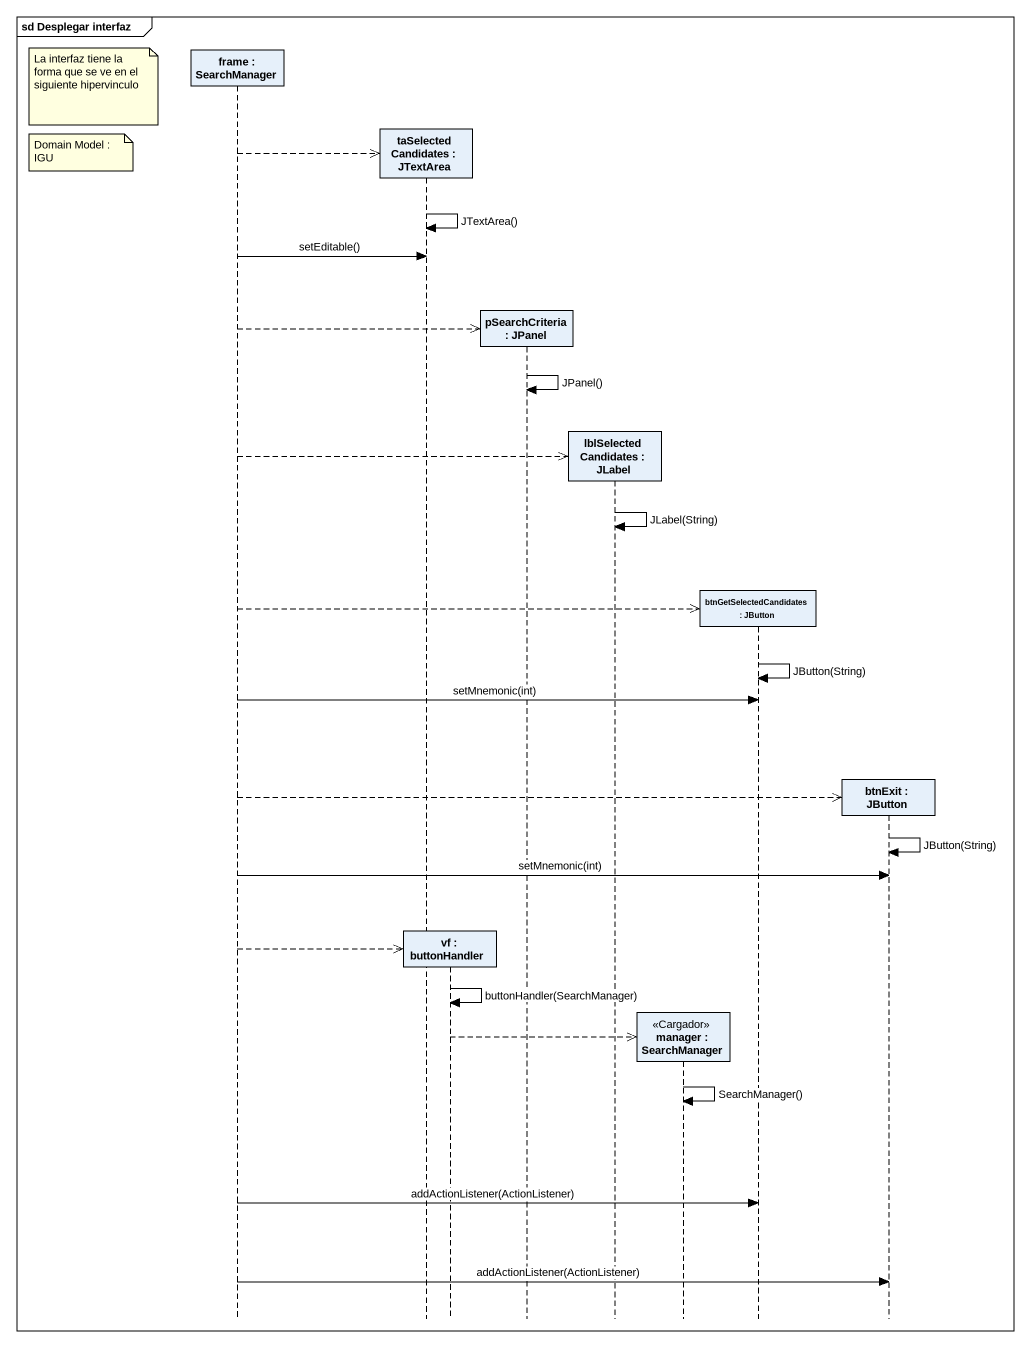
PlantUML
@startuml
mainframe sd Desplegar interfaz
hide footbox
participant "frame : SearchManager" as frame_
participant "taSelectedCandidates : JTextArea" as taSelectedCandidates
participant "vf : buttonHandler" as vf
participant "pSearchCriteria : JPanel" as pSearchCriteria
participant "lblSelectedCandidates : JLabel" as lblSelectedCandidates
participant "manager : SearchManager" as manager <<Cargador>>
participant "btnGetSelectedCandidates : JButton" as btnGetSelectedCandidates
participant "btnExit : JButton" as btnExit

note left of frame_ : La interfaz tiene la forma que se ve en el siguiente hipervinculo
note left of frame_ : Domain Model : IGU
frame_ -->> taSelectedCandidates **
taSelectedCandidates -> taSelectedCandidates : JTextArea()
frame_ -> taSelectedCandidates : setEditable()
frame_ -->> pSearchCriteria **
pSearchCriteria -> pSearchCriteria : JPanel()
frame_ -->> lblSelectedCandidates **
lblSelectedCandidates -> lblSelectedCandidates : JLabel(String)
frame_ -->> btnGetSelectedCandidates **
btnGetSelectedCandidates -> btnGetSelectedCandidates : JButton(String)
frame_ -> btnGetSelectedCandidates : setMnemonic(int)
frame_ -->> btnExit **
btnExit -> btnExit : JButton(String)
frame_ -> btnExit : setMnemonic(int)
frame_ -->> vf **
vf -> vf : buttonHandler(SearchManager)
vf -->> manager **
manager -> manager : SearchManager()
frame_ -> btnGetSelectedCandidates : addActionListener(ActionListener)
frame_ -> btnExit : addActionListener(ActionListener)
@enduml
